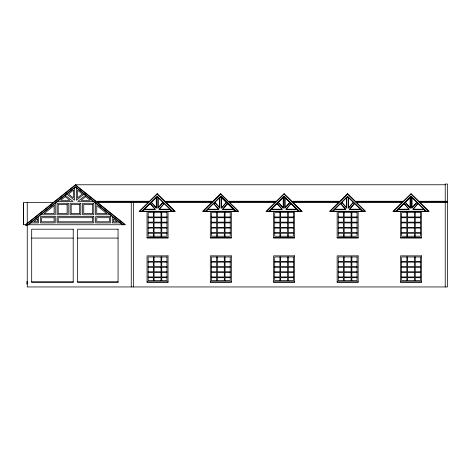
<?xml version="1.0" encoding="UTF-8"?>
<svg xmlns="http://www.w3.org/2000/svg" width="471" height="471" viewBox="0 0 471 471"><rect width="100%" height="100%" fill="white"/><g stroke="black" fill="none" stroke-linecap="round" stroke-linejoin="round"><path stroke-width="0.71" d="M356.07 201.982L356.07 201.264L402.54 201.264L402.54 201.982M356.07 201.264L356.641 202.542L401.975 202.542L402.54 201.264M226.304 202.33L221.57 207.799L221.57 197.661M227.628 203.631L222.795 209.212L233.363 209.212L227.77 203.731M289.765 202.33L285.037 207.793L285.037 197.667M291.09 203.637L286.262 209.206L296.742 209.206M162.878 202.336L158.115 207.799L158.115 197.667M164.196 203.631L159.345 209.206L169.884 209.206M353.262 202.336L348.499 207.799L348.499 197.667M354.586 203.631L349.723 209.206L360.28 209.206M416.729 202.336L411.966 207.799L411.966 197.661M418.054 203.631L413.191 209.212L423.741 209.212M411.042 196.754L396.164 211.426L411.042 196.754L426.002 211.426M96.973 201.982L96.973 201.264L97.668 201.823L148.124 201.823L148.689 201.264L148.689 201.982M142.23 211.426L157.19 196.76L172.15 211.426M165.686 201.982L165.686 201.264L166.257 201.823L211.579 201.823L212.144 201.264L212.144 201.982M220.646 196.23L205.521 211.055L203.425 211.055L220.646 194.17L237.873 211.055L235.688 211.055L220.646 196.23L235.688 211.055M205.674 211.426L220.646 196.748L235.529 211.426M229.147 201.982L229.147 201.264L229.713 201.823L275.046 201.823L275.612 201.264L275.612 201.982M269.147 211.426L284.113 196.754L298.991 211.426L284.113 196.754M292.615 201.982L292.615 201.264L293.18 201.823L338.508 201.823L339.073 201.264L339.073 201.982M332.608 211.426L347.569 196.76L362.54 211.426M445.23 184.767L75.431 184.767L25.399 224.755L25.77 225.491L27.253 225.491M28.366 224.755L75.431 187.14L122.507 224.755M84.091 194.064L76.355 200.246L76.355 187.876M85.575 195.247L77.839 201.429L93.317 201.429M96.973 201.264L148.689 201.264M165.686 201.264L212.144 201.264M229.147 201.264L275.612 201.264M292.615 201.264L339.073 201.264M419.537 201.982L419.537 201.264L447.45 201.264M57.55 201.429L73.023 201.429L65.286 195.247M356.641 201.823L401.975 201.823M419.537 201.264L420.103 201.823L447.45 201.823M53.194 202.542L23.55 202.542L23.55 224.755L125.474 224.755L75.431 184.767M447.45 202.542L420.103 202.542L420.103 201.823M23.55 203.042L23.55 224.384M144.497 209.206L155.036 209.206L150.178 203.631M207.929 209.212L218.491 209.212L213.622 203.631M271.408 209.206L281.958 209.206L277.095 203.631M334.869 209.206L345.42 209.206L340.557 203.631M398.407 209.212L408.887 209.212L404.065 203.637M40.871 214.758L55.231 214.758L55.231 203.278M109.996 214.758L95.631 214.758L95.631 203.278M148.153 216.978L153.334 216.978L153.334 212.545M166.94 216.978L161.753 216.978L161.753 212.545M211.432 216.978L216.619 216.978L216.619 212.545M230.219 216.978L225.038 216.978L225.038 212.545M274.717 216.978L279.904 216.978L279.904 212.545M293.504 216.978L288.323 216.978L288.323 212.545M338.26 216.978L343.441 216.978L343.441 212.545M357.047 216.978L351.861 216.978L351.861 212.545M401.657 216.978L406.838 216.978L406.838 212.545M420.444 216.978L415.263 216.978L415.263 212.545M148.153 217.72L153.334 217.72L153.334 222.165L148.153 222.165M166.94 217.72L161.753 217.72L161.753 222.165L166.94 222.165M211.432 217.72L216.619 217.72L216.619 222.165L211.432 222.165M230.219 217.72L225.038 217.72L225.038 222.165L230.219 222.165M274.717 217.72L279.904 217.72L279.904 222.165L274.717 222.165M293.504 217.72L288.323 217.72L288.323 222.165L293.504 222.165M338.26 217.72L343.441 217.72L343.441 222.165L338.26 222.165M357.047 217.72L351.861 217.72L351.861 222.165L357.047 222.165M401.657 217.72L406.838 217.72L406.838 222.165L401.657 222.165M420.444 217.72L415.263 217.72L415.263 222.165L420.444 222.165M30.68 222.901L38.557 222.901L38.557 216.607M120.187 222.901L112.31 222.901L112.31 216.607M148.153 222.907L153.334 222.907L153.334 227.346L148.153 227.346M166.94 222.907L161.753 222.907L161.753 227.346L166.94 227.346M211.432 222.907L216.619 222.907L216.619 227.346L211.432 227.346M230.219 222.907L225.038 222.907L225.038 227.346L230.219 227.346M274.717 222.907L279.904 222.907L279.904 227.346L274.717 227.346M293.504 222.907L288.323 222.907L288.323 227.346L293.504 227.346M338.26 222.907L343.441 222.907L343.441 227.346L338.26 227.346M357.047 222.907L351.861 222.907L351.861 227.346L357.047 227.346M401.657 222.907L406.838 222.907L406.838 227.346L401.657 227.346M420.444 222.907L415.263 222.907L415.263 227.346L420.444 227.346M148.153 228.088L153.334 228.088L153.334 232.527L148.153 232.527M166.94 228.088L161.753 228.088L161.753 232.527L166.94 232.527M211.432 228.088L216.619 228.088L216.619 232.527L211.432 232.527M230.219 228.088L225.038 228.088L225.038 232.527L230.219 232.527M274.717 228.088L279.904 228.088L279.904 232.527L274.717 232.527M293.504 228.088L288.323 228.088L288.323 232.527L293.504 232.527M338.26 228.088L343.441 228.088L343.441 232.527L338.26 232.527M357.047 228.088L351.861 228.088L351.861 232.527L357.047 232.527M401.657 228.088L406.838 228.088L406.838 232.527L401.657 232.527M420.444 228.088L415.263 228.088L415.263 232.527L420.444 232.527M148.153 233.269L153.334 233.269L153.334 236.23M166.94 233.269L161.753 233.269L161.753 236.23M211.432 233.269L216.619 233.269L216.619 236.23M230.219 233.269L225.038 233.269L225.038 236.23M274.717 233.269L279.904 233.269L279.904 236.23M293.504 233.269L288.323 233.269L288.323 236.23M338.26 233.269L343.441 233.269L343.441 236.23M357.047 233.269L351.861 233.269L351.861 236.23M401.657 233.269L406.838 233.269L406.838 236.23M420.444 233.269L415.263 233.269L415.263 236.23M147.04 237.343L168.047 237.343M210.325 237.343L231.332 237.343M273.61 237.343L294.616 237.343M337.148 237.343L358.154 237.343M400.544 237.343L421.557 237.343M31.692 238.085L73.211 238.085M77.656 238.079L118.056 238.079M148.153 261.405L153.334 261.405L153.334 256.972M166.94 261.405L161.753 261.405L161.753 256.972M211.432 261.405L216.619 261.405L216.619 256.972M230.219 261.405L225.038 261.405L225.038 256.972M274.717 261.405L279.904 261.405L279.904 256.972M293.504 261.405L288.323 261.405L288.323 256.972M338.26 261.405L343.441 261.405L343.441 256.972M357.047 261.405L351.861 261.405L351.861 256.972M401.657 261.405L406.838 261.405L406.838 256.972M420.444 261.405L415.263 261.405L415.263 256.972M148.153 262.147L153.334 262.147L153.334 266.592L148.153 266.592M166.94 262.147L161.753 262.147L161.753 266.592L166.94 266.592M211.432 262.147L216.619 262.147L216.619 266.592L211.432 266.592M230.219 262.147L225.038 262.147L225.038 266.592L230.219 266.592M274.717 262.147L279.904 262.147L279.904 266.592L274.717 266.592M293.504 262.147L288.323 262.147L288.323 266.592L293.504 266.592M338.26 262.147L343.441 262.147L343.441 266.592L338.26 266.592M357.047 262.147L351.861 262.147L351.861 266.592L357.047 266.592M401.657 262.147L406.838 262.147L406.838 266.592L401.657 266.592M420.444 262.147L415.263 262.147L415.263 266.592L420.444 266.592M148.153 267.328L153.334 267.328L153.334 271.773L148.153 271.773M166.94 267.328L161.753 267.328L161.753 271.773L166.94 271.773M211.432 267.328L216.619 267.328L216.619 271.773L211.432 271.773M230.219 267.328L225.038 267.328L225.038 271.773L230.219 271.773M274.717 267.328L279.904 267.328L279.904 271.773L274.717 271.773M293.504 267.328L288.323 267.328L288.323 271.773L293.504 271.773M338.26 267.328L343.441 267.328L343.441 271.773L338.26 271.773M357.047 267.328L351.861 267.328L351.861 271.773L357.047 271.773M401.657 267.328L406.838 267.328L406.838 271.773L401.657 271.773M420.444 267.328L415.263 267.328L415.263 271.773L420.444 271.773M148.153 272.515L153.334 272.515L153.334 276.954L148.153 276.954M166.94 272.515L161.753 272.515L161.753 276.954L166.94 276.954M211.432 272.515L216.619 272.515L216.619 276.954L211.432 276.954M230.219 272.515L225.038 272.515L225.038 276.954L230.219 276.954M274.717 272.515L279.904 272.515L279.904 276.954L274.717 276.954M293.504 272.515L288.323 272.515L288.323 276.954L293.504 276.954M338.26 272.515L343.441 272.515L343.441 276.954L338.26 276.954M357.047 272.515L351.861 272.515L351.861 276.954L357.047 276.954M401.657 272.515L406.838 272.515L406.838 276.954L401.657 276.954M420.444 272.515L415.263 272.515L415.263 276.954L420.444 276.954M148.153 277.696L153.334 277.696L153.334 280.657M166.94 277.696L161.753 277.696L161.753 280.657M211.432 277.696L216.619 277.696L216.619 280.657M230.219 277.696L225.038 277.696L225.038 280.657M274.717 277.696L279.904 277.696L279.904 280.657M293.504 277.696L288.323 277.696L288.323 280.657M338.26 277.696L343.441 277.696L343.441 280.657M357.047 277.696L351.861 277.696L351.861 280.657M401.657 277.696L406.838 277.696L406.838 280.657M420.444 277.696L415.263 277.696L415.263 280.657M27.253 281.558L26.882 281.558L26.882 282.506L27.253 282.506M31.692 281.764L73.211 281.764M77.656 281.764L118.056 281.764M147.04 281.764L168.047 281.764M210.325 281.764L231.332 281.764M273.61 281.764L294.616 281.764M337.148 281.764L358.154 281.764M400.544 281.764L421.557 281.764M27.253 283.248L26.882 283.248L26.882 283.989L27.253 283.989M66.77 194.064L74.506 200.246L74.506 187.876M221.664 197.749L226.239 202.236M278.42 202.336L283.183 207.799L283.183 197.667M214.947 202.336L219.721 207.805L219.721 197.655M341.881 202.336L346.644 207.799L346.644 197.667M151.503 202.336L156.266 207.799L156.266 197.667M405.384 202.33L410.111 207.793L410.111 197.667M445.23 286.951L445.23 184.049L447.45 184.049L447.45 286.951L27.253 286.951L27.253 224.755M421.557 211.432L421.557 238.079L400.544 238.079L400.544 211.432M414.521 212.545L414.521 216.978L407.58 216.978L407.58 212.545M414.521 236.23L414.521 233.269L407.58 233.269L407.58 236.23M414.521 256.972L414.521 261.405L407.58 261.405L407.58 256.972M414.521 280.657L414.521 277.696L407.58 277.696L407.58 280.657M358.154 211.432L358.154 238.079L337.148 238.079L337.148 211.432M351.119 212.545L351.119 216.978L344.183 216.978L344.183 212.545M351.119 236.23L351.119 233.269L344.183 233.269L344.183 236.23M351.119 256.972L351.119 261.405L344.183 261.405L344.183 256.972M351.119 280.657L351.119 277.696L344.183 277.696L344.183 280.657M338.508 201.823L338.508 202.542L293.18 202.542L293.18 201.823M294.616 211.432L294.616 238.079L273.61 238.079L273.61 211.432M287.581 212.545L287.581 216.978L280.639 216.978L280.639 212.545M287.581 236.23L287.581 233.269L280.639 233.269L280.639 236.23M287.581 256.972L287.581 261.405L280.639 261.405L280.639 256.972M287.581 280.657L287.581 277.696L280.639 277.696L280.639 280.657M275.046 201.823L275.046 202.542L229.713 202.542L229.713 201.823M231.332 211.432L231.332 238.079L210.325 238.079L210.325 211.432M224.296 212.545L224.296 216.978L217.361 216.978L217.361 212.545M224.296 236.23L224.296 233.269L217.361 233.269L217.361 236.23M224.296 256.972L224.296 261.405L217.361 261.405L217.361 256.972M224.296 280.657L224.296 277.696L217.361 277.696L217.361 280.657M211.579 201.823L211.579 202.542L166.257 202.542L166.257 201.823M168.047 211.432L168.047 238.079L147.04 238.079L147.04 211.432M161.011 212.545L161.011 216.978L154.076 216.978L154.076 212.545M161.011 236.23L161.011 233.269L154.076 233.269L154.076 236.23M161.011 256.972L161.011 261.405L154.076 261.405L154.076 256.972M161.011 280.657L161.011 277.696L154.076 277.696L154.076 280.657M148.124 201.823L148.124 202.542L97.674 202.542L97.668 201.823M133.487 201.823L133.487 286.951M131.262 201.823L131.262 286.951M27.253 202.542L27.253 223.272M226.315 202.601L221.388 208.3L221.388 197.738L220.646 197.008L219.904 197.732L219.904 208.3L214.941 202.601L213.881 203.643L218.897 209.401L208.005 209.401L206.127 211.238L235.082 211.238L233.216 209.401L222.389 209.401L227.375 203.643L226.315 202.601M289.777 202.601L284.849 208.294L284.849 197.749L284.113 197.019L283.371 197.743L283.371 208.294L278.408 202.601L277.348 203.643L282.365 209.395L271.484 209.395L269.6 211.238L298.537 211.238L296.665 209.395L285.856 209.395L290.837 203.643L289.777 202.601M162.884 202.607L157.932 208.294L157.932 197.749L157.19 197.019L156.449 197.749L156.449 208.288L151.491 202.607L150.432 203.643L155.442 209.389L144.573 209.389L142.684 211.238L171.697 211.238L169.807 209.389L158.933 209.389L163.943 203.643L162.884 202.607M353.274 202.607L348.31 208.294L348.31 197.743L347.569 197.019L346.833 197.743L346.833 208.294L341.869 202.601L340.81 203.643L345.826 209.395L334.946 209.395L333.062 211.238L362.087 211.238L360.203 209.395L349.317 209.395L354.333 203.643L353.274 202.607M416.741 202.601L411.778 208.294L411.778 197.743L411.042 197.013L410.3 197.743L410.3 208.294L405.372 202.601L404.318 203.643L409.293 209.395L398.484 209.395L396.611 211.238L425.548 211.238L423.665 209.395L412.784 209.395L417.801 203.643L416.741 202.601M398.072 208.947L396.005 211.055L393.815 211.055L411.042 194.176L428.257 211.055L426.149 211.055L411.042 196.236L398.072 208.947M157.19 193.652L139.063 211.426L175.318 211.426L157.19 193.652M157.19 194.17L139.969 211.055L142.083 211.055L157.19 196.242L172.304 211.055L174.411 211.055L157.19 194.17M220.646 193.652L202.518 211.426L238.779 211.426L220.646 193.652M284.113 193.652L265.98 211.426L302.247 211.426L284.113 193.652M284.113 194.17L266.886 211.055L268.994 211.055L284.113 196.236L299.15 211.055L301.34 211.055L284.113 194.17M347.569 193.652L329.447 211.426L365.708 211.426L347.569 193.652M347.569 194.17L330.354 211.055L332.461 211.055L347.569 196.236L362.694 211.055L364.801 211.055L347.569 194.17M411.042 193.652L392.908 211.426L429.163 211.426L411.042 193.652M75.431 185.244L26.458 224.384L28.236 224.384L75.431 186.663L122.637 224.384L124.415 224.384L75.431 185.244M37.444 218.915L33.853 221.788L37.444 221.788L37.444 218.915M54.124 205.591L44.044 213.646L54.124 213.646L54.124 205.591M65.286 196.666L60.718 200.316L69.855 200.316L65.286 196.666M73.394 190.19L68.548 194.064L73.394 197.932L73.394 190.19M82.313 194.064L77.468 197.938L77.468 190.19L82.313 194.064M85.575 196.666L81.006 200.316L90.144 200.316L85.575 196.666M68.213 203.278L57.085 203.278L57.085 214.758L68.213 214.758L68.213 203.278M80.8 203.278L70.067 203.278L70.067 214.758L80.8 214.758L80.8 203.278M93.782 203.278L82.649 203.278L82.649 214.758L93.782 214.758L93.782 203.278M67.106 204.39L58.198 204.39L58.198 213.646L67.106 213.646L67.106 204.39M79.687 204.39L71.174 204.39L71.174 213.646L79.687 213.646L79.687 204.39M92.669 204.39L83.761 204.39L83.761 213.646L92.669 213.646L92.669 204.39M166.94 212.545L148.153 212.545L148.153 236.23L166.94 236.23L166.94 212.545M230.219 212.545L211.432 212.545L211.432 236.23L230.219 236.23L230.219 212.545M293.504 212.545L274.717 212.545L274.717 236.23L293.504 236.23L293.504 212.545M357.047 212.545L338.26 212.545L338.26 236.23L357.047 236.23L357.047 212.545M420.444 212.545L401.657 212.545L401.657 236.23L420.444 236.23L420.444 212.545M106.829 213.646L96.743 213.646L96.743 205.591L106.829 213.646M55.231 216.607L40.406 216.607L40.406 222.901L55.231 222.901L55.231 216.607M93.782 216.607L57.085 216.607L57.085 222.901L93.782 222.901L93.782 216.607M110.461 216.607L95.631 216.607L95.631 222.901L110.461 222.901L110.461 216.607M54.124 217.72L41.519 217.72L41.519 221.788L54.124 221.788L54.124 217.72M92.669 217.72L58.198 217.72L58.198 221.788L92.669 221.788L92.669 217.72M109.349 217.72L96.743 217.72L96.743 221.788L109.349 221.788L109.349 217.72M161.011 217.72L154.076 217.72L154.076 222.165L161.011 222.165L161.011 217.72M224.296 217.72L217.361 217.72L217.361 222.165L224.296 222.165L224.296 217.72M287.581 217.72L280.639 217.72L280.639 222.165L287.581 222.165L287.581 217.72M351.119 217.72L344.183 217.72L344.183 222.165L351.119 222.165L351.119 217.72M414.521 217.72L407.58 217.72L407.58 222.165L414.521 222.165L414.521 217.72M117.02 221.788L113.423 221.788L113.423 218.915L117.02 221.788M161.011 222.907L154.076 222.907L154.076 227.346L161.011 227.346L161.011 222.907M224.296 222.907L217.361 222.907L217.361 227.346L224.296 227.346L224.296 222.907M287.581 222.907L280.639 222.907L280.639 227.346L287.581 227.346L287.581 222.907M351.119 222.907L344.183 222.907L344.183 227.346L351.119 227.346L351.119 222.907M414.521 222.907L407.58 222.907L407.58 227.346L414.521 227.346L414.521 222.907M161.011 228.088L154.076 228.088L154.076 232.527L161.011 232.527L161.011 228.088M224.296 228.088L217.361 228.088L217.361 232.527L224.296 232.527L224.296 228.088M287.581 228.088L280.639 228.088L280.639 232.527L287.581 232.527L287.581 228.088M351.119 228.088L344.183 228.088L344.183 232.527L351.119 232.527L351.119 228.088M414.521 228.088L407.58 228.088L407.58 232.527L414.521 232.527L414.521 228.088M73.211 229.194L31.692 229.194L31.692 282.506L73.211 282.506L73.211 229.194M118.056 229.194L77.656 229.194L77.656 282.506L118.056 282.506L118.056 229.194M168.047 255.859L147.04 255.859L147.04 282.506L168.047 282.506L168.047 255.859M231.332 255.859L210.325 255.859L210.325 282.506L231.332 282.506L231.332 255.859M294.616 255.859L273.61 255.859L273.61 282.506L294.616 282.506L294.616 255.859M358.154 255.859L337.148 255.859L337.148 282.506L358.154 282.506L358.154 255.859M421.557 255.859L400.544 255.859L400.544 282.506L421.557 282.506L421.557 255.859M166.94 256.972L148.153 256.972L148.153 280.657L166.94 280.657L166.94 256.972M230.219 256.972L211.432 256.972L211.432 280.657L230.219 280.657L230.219 256.972M293.504 256.972L274.717 256.972L274.717 280.657L293.504 280.657L293.504 256.972M357.047 256.972L338.26 256.972L338.26 280.657L357.047 280.657L357.047 256.972M420.444 256.972L401.657 256.972L401.657 280.657L420.444 280.657L420.444 256.972M161.011 262.147L154.076 262.147L154.076 266.592L161.011 266.592L161.011 262.147M224.296 262.147L217.361 262.147L217.361 266.592L224.296 266.592L224.296 262.147M287.581 262.147L280.639 262.147L280.639 266.592L287.581 266.592L287.581 262.147M351.119 262.147L344.183 262.147L344.183 266.592L351.119 266.592L351.119 262.147M414.521 262.147L407.58 262.147L407.58 266.592L414.521 266.592L414.521 262.147M161.011 267.328L154.076 267.328L154.076 271.773L161.011 271.773L161.011 267.328M224.296 267.328L217.361 267.328L217.361 271.773L224.296 271.773L224.296 267.328M287.581 267.328L280.639 267.328L280.639 271.773L287.581 271.773L287.581 267.328M351.119 267.328L344.183 267.328L344.183 271.773L351.119 271.773L351.119 267.328M414.521 267.328L407.58 267.328L407.58 271.773L414.521 271.773L414.521 267.328M161.011 272.515L154.076 272.515L154.076 276.954L161.011 276.954L161.011 272.515M224.296 272.515L217.361 272.515L217.361 276.954L224.296 276.954L224.296 272.515M287.581 272.515L280.639 272.515L280.639 276.954L287.581 276.954L287.581 272.515M351.119 272.515L344.183 272.515L344.183 276.954L351.119 276.954L351.119 272.515M414.521 272.515L407.58 272.515L407.58 276.954L414.521 276.954L414.521 272.515"/></g></svg>
